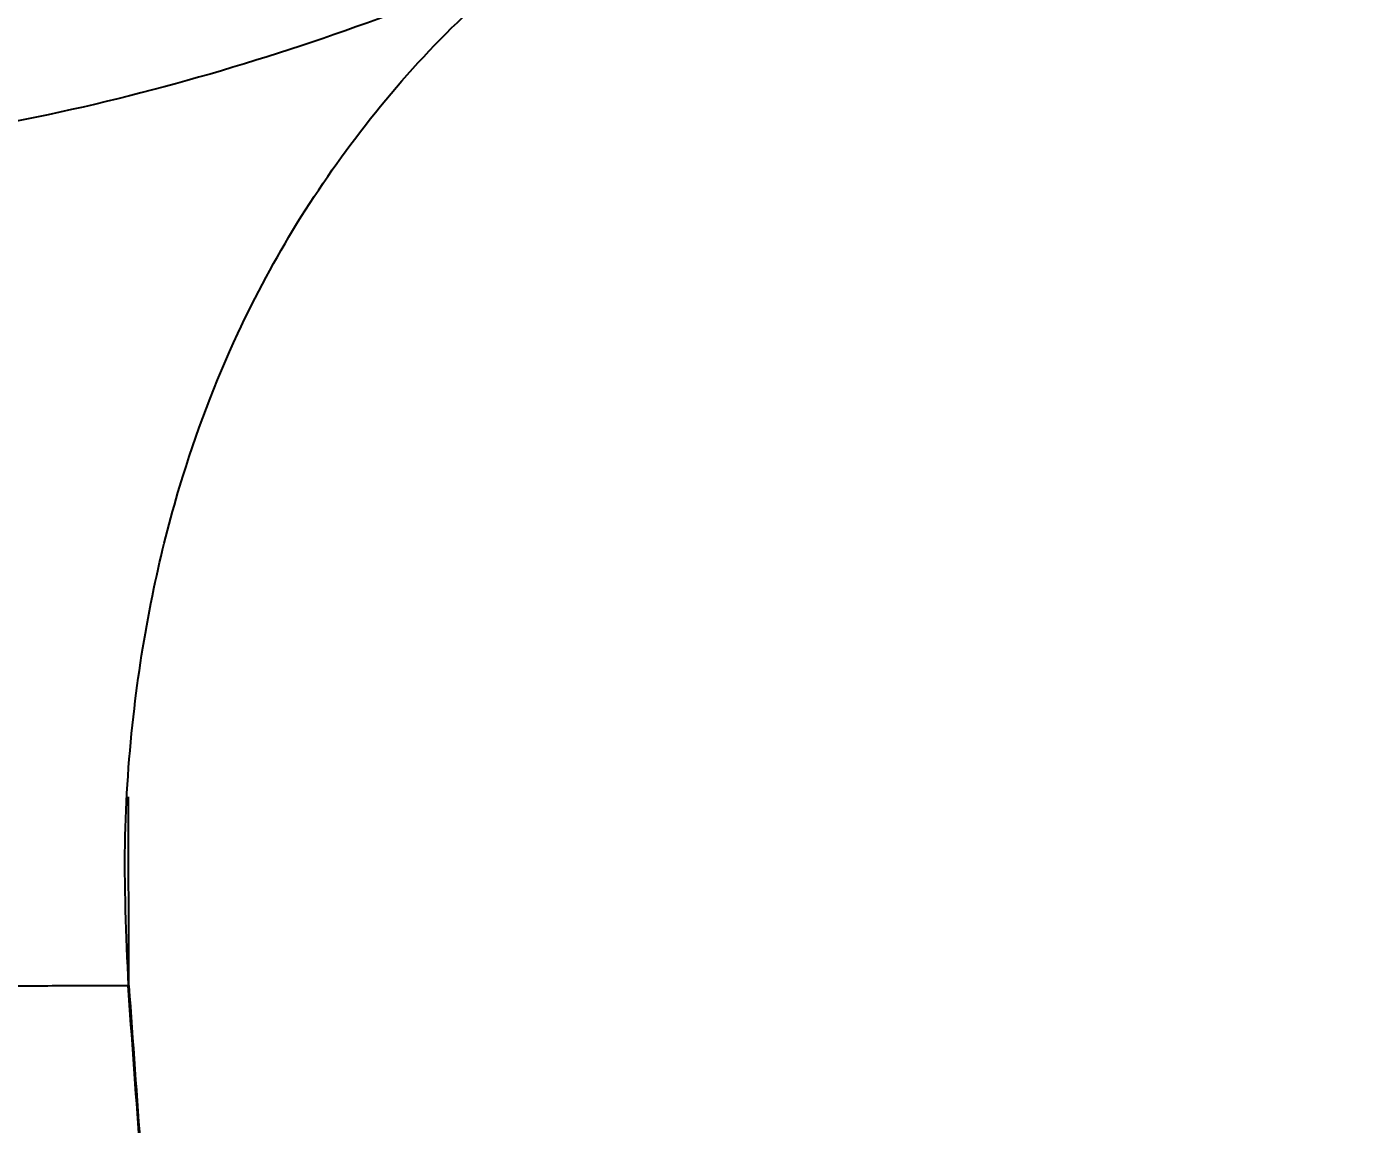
# Model space of a CAD drawing. Header units: millimetres. Extents: x 6110 to 6704, y -2661 to -1821.
# Drawn here: x 6323.57 to 6329.73, y -2191.21 to -2186.11 of the extents above; entities that cross this region are included whole.
import ezdxf

# ---------------------------------------------------------------- set-up
doc = ezdxf.new("R2010")
doc.units = ezdxf.units.MM
doc.header["$LTSCALE"] = 0.1
doc.layers.get('0').update_dxf_attribs({"lineweight": 15})
doc.layers.add('DIM', color=3, linetype='Continuous', lineweight=9)
doc.styles.get("Standard").update_dxf_attribs({"font": 'arial.ttf'})
doc.dimstyles.new('ISO-25', dxfattribs={"dimtxt": 2.5, "dimasz": 2.5, "dimexe": 1.25, "dimexo": 0.625, "dimtad": 1, "dimlfac": 5, "dimtxsty": 'Standard', "dimcen": 2.5, "dimadec": 0, "dimazin": 0, "dimtfac": 1, "dimtmove": 0, "dimatfit": 3, "dimfxl": 0, "dimarcsym": 0})

# ---------------------------------------------------------------- blocks, each defined once
blk = doc.blocks.new('*D49')
at = {"layer": 'Defpoints', "color": 0}
for p in [(6307.9519, -2080.7498), (6411.4918, -2580.4433), (6420.3266, -2580.4433)]:
    blk.add_point(p, dxfattribs=at)
at = {"layer": 'DIM', "color": 0, "lineweight": -2}
for p, q in [((6308.5769, -2080.7498), (6421.5766, -2080.7498)), ((6420.3266, -2084.7498), (6420.3266, -2576.4433)), ((6412.1168, -2580.4433), (6421.5766, -2580.4433))]:
    blk.add_line(p, q, dxfattribs=at)
at = {"layer": 'DIM', "color": 0}
for points in [[(6419.6599, -2084.7498), (6420.9932, -2084.7498), (6420.3266, -2080.7498)], [(6419.6599, -2576.4433), (6420.9932, -2576.4433), (6420.3266, -2580.4433)]]:
    blk.add_solid(points, dxfattribs=at)
at = {"layer": 'DIM', "color": 0, "insert": (6417.0795, -2330.5966), "char_height": 4, "attachment_point": 5, "rotation": 90}
blk.add_mtext('(2280)', dxfattribs=at)

msp = doc.modelspace()

# ---------------------------------------------------------------- linework, layer by layer
at = {"linetype": 'Continuous', "lineweight": 25}
msp.add_line((6324.0492, -2190.5652), (6324.0465, -2189.6879), dxfattribs=at)
for points, knots in [([(6322.0888, -2167.9566), (6322.5399, -2167.9721), (6323.4501, -2168.0035), (6324.8965, -2168.2792), (6326.4055, -2168.7808), (6327.8861, -2169.5637), (6329.2039, -2170.5755), (6330.2972, -2171.7696), (6331.1552, -2173.1344), (6331.738, -2174.606), (6332.0396, -2176.1695), (6332.046, -2177.7528), (6331.7572, -2179.3387), (6331.1866, -2180.8551), (6330.3399, -2182.2852), (6329.2566, -2183.5636), (6327.9474, -2184.6755), (6326.4733, -2185.5721), (6324.8497, -2186.2386), (6323.1116, -2186.6783), (6321.9071, -2186.7351), (6321.293, -2186.764)], [0, 0, 0, 0, 0.041773, 0.084286, 0.13721, 0.19167, 0.244595, 0.299054, 0.351979, 0.406439, 0.459364, 0.513823, 0.566748, 0.621208, 0.674132, 0.728592, 0.781517, 0.835976, 0.888901, 0.94336, 1, 1, 1, 1]), ([(6324.0494, -2190.6087), (6324.0386, -2190.375), (6324.0179, -2189.9272), (6324.0637, -2189.2928), (6324.1537, -2188.7361), (6324.3037, -2188.145), (6324.523, -2187.5692), (6324.8275, -2187.0043), (6325.1682, -2186.5207), (6325.5707, -2186.0705), (6325.8608, -2185.8351), (6326.0052, -2185.7179)], [0, 0, 0, 0, 0.11614, 0.222642, 0.318945, 0.404458, 0.540868, 0.649232, 0.763151, 0.882072, 1, 1, 1, 1]), ([(6323.1226, -2190.5653), (6323.2623, -2190.5653), (6323.5416, -2190.5653), (6323.8513, -2190.5652), (6324.0463, -2190.5652), (6324.0483, -2190.5652), (6324.0492, -2190.5652)], [0, 0, 0, 0, 0.250006, 0.500012, 0.750014, 1, 1, 1, 1]), ([(6324.8248, -2209.2863), (6324.8109, -2207.74), (6324.7827, -2204.611), (6324.6571, -2200.9579), (6324.5375, -2198.3268), (6324.4556, -2196.7496), (6324.3639, -2195.1741), (6324.2633, -2193.5992), (6324.1541, -2192.0674), (6324.0809, -2191.0523), (6324.0456, -2190.5638)], [0, 0, 0, 0, 0.247179, 0.500182, 0.584497, 0.66881, 0.753126, 0.837451, 0.921788, 1, 1, 1, 1]), ([(6324.0491, -2190.5652), (6324.0862, -2191.084), (6324.1605, -2192.1226), (6324.2717, -2193.6723), (6324.3713, -2195.2275), (6324.4622, -2196.7836), (6324.5434, -2198.3415), (6324.6624, -2200.9414), (6324.7886, -2204.5895), (6324.8182, -2207.7201), (6324.8331, -2209.2867)], [0, 0, 0, 0, 0.083093, 0.166331, 0.249579, 0.332841, 0.416121, 0.499426, 0.749521, 1, 1, 1, 1])]:
    msp.add_open_spline(points, degree=3, knots=knots, dxfattribs=at)

# ---------------------------------------------------------------- dimensions: what is measured, and where the dimension line sits
at = {"layer": 'DIM'}
dim = msp.add_linear_dim(base=(6420.3266, -2580.4433), p1=(6307.9519, -2080.7498), p2=(6411.4918, -2580.4433), angle=90, text='(2280)', dimstyle='ISO-25', override={"dimtxt": 4, "dimasz": 4, "dimlfac": 4, "dimadec": 1, "dimfxl": 1.25}, dxfattribs=at)
dim.commit()
dim.dimension.update_dxf_attribs({"geometry": '*D49', "text_midpoint": (6420.3266, -2330.5966), "dimtype": 160})

doc.saveas('drawing.dxf')
